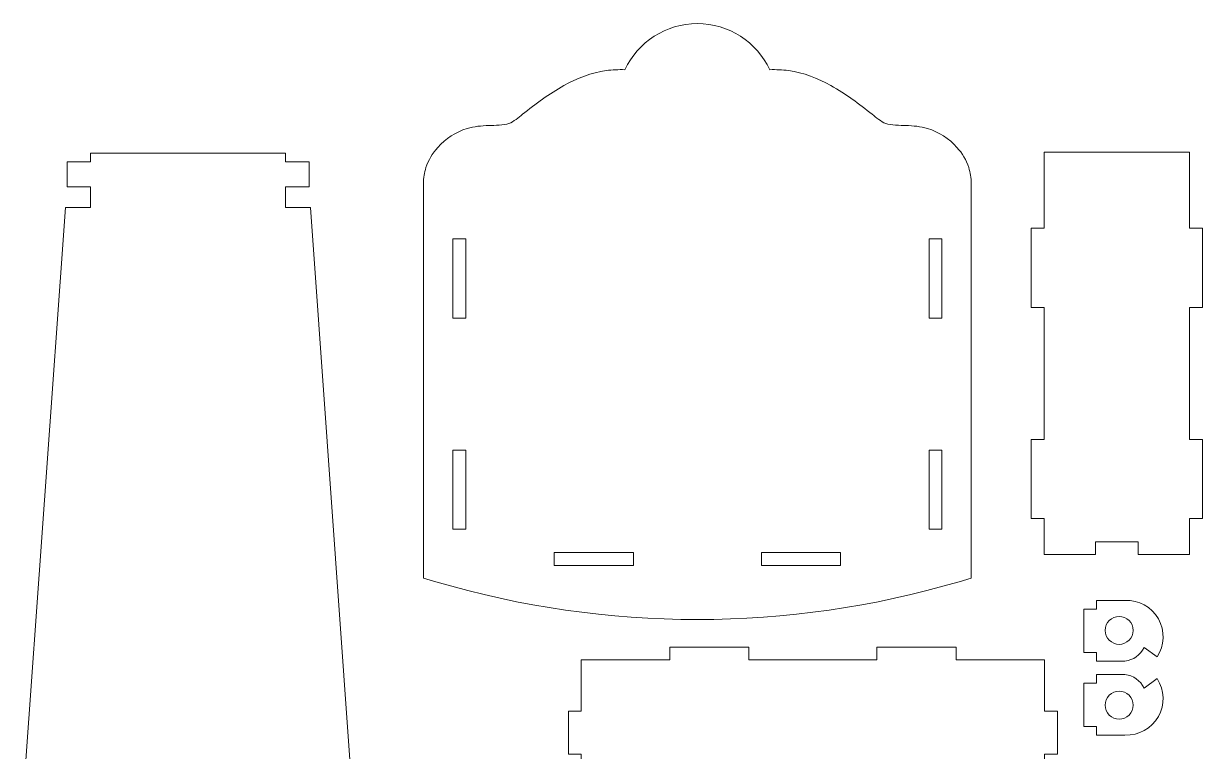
# Model space of a CAD drawing. Header units: inches. Extents: x -604 to 396, y -92 to 517.
# Drawn here: x -603.1 to -327.6, y 207.5 to 377.8 of the extents above; entities that cross this region are included whole.
import ezdxf

# ---------------------------------------------------------------- set-up
doc = ezdxf.new("R2010")
doc.units = ezdxf.units.IN
doc.header["$MEASUREMENT"] = 0
doc.layers.add('Layer 1', color=7, linetype='Continuous')

msp = doc.modelspace()

# ---------------------------------------------------------------- linework, layer by layer
at = {"layer": 'Layer 1', "color": 250, "lineweight": 9}
for points, knots in [([(-428.69, 366.97), (-427.23, 367.01), (-425.78, 366.98), (-424.31, 366.78), (-424.31, 366.78), (-420.8, 366.31), (-417.48, 364.95), (-414.4, 363.24), (-414.4, 363.24), (-410.95, 361.33), (-407.82, 358.99), (-404.74, 356.54), (-404.74, 356.54), (-403.85, 355.83), (-402.64, 354.8), (-401.58, 354.39), (-401.58, 354.39), (-400.31, 353.92), (-398.22, 353.97), (-396.87, 353.92), (-396.87, 353.92), (-395.14, 353.86), (-393.44, 353.71), (-391.78, 353.21), (-391.78, 353.21), (-389.14, 352.42), (-386.76, 350.83), (-384.92, 348.79), (-384.92, 348.79), (-383.7, 347.43), (-382.71, 345.86), (-382.18, 344.11), (-382.18, 344.11), (-381.81, 342.9), (-381.58, 341.65), (-381.58, 340.39), (-381.58, 340.39), (-381.58, 340.39), (-381.58, 248.06), (-381.58, 248.06), (-381.58, 248.06), (-381.58, 248.06), (-384.45, 247.22), (-384.45, 247.22), (-384.45, 247.22), (-424.36, 235.43), (-466.85, 235.43), (-506.76, 247.22), (-506.76, 247.22), (-506.76, 247.22), (-509.63, 248.06), (-509.63, 248.06), (-509.63, 248.06), (-509.63, 248.06), (-509.63, 340.39), (-509.63, 340.39), (-509.63, 340.39), (-509.63, 341.65), (-509.4, 342.9), (-509.03, 344.11), (-509.03, 344.11), (-508.49, 345.86), (-507.51, 347.43), (-506.29, 348.79), (-506.29, 348.79), (-504.45, 350.83), (-502.07, 352.42), (-499.43, 353.21), (-499.43, 353.21), (-497.76, 353.71), (-496.07, 353.86), (-494.34, 353.92), (-494.34, 353.92), (-492.98, 353.97), (-490.89, 353.92), (-489.63, 354.39), (-489.63, 354.39), (-488.57, 354.8), (-487.35, 355.83), (-486.47, 356.54), (-486.47, 356.54), (-483.38, 358.99), (-480.26, 361.33), (-476.8, 363.24), (-476.8, 363.24), (-473.72, 364.95), (-470.4, 366.31), (-466.89, 366.78), (-466.89, 366.78), (-465.43, 366.98), (-463.98, 367.01), (-462.52, 366.97), (-462.52, 366.97), (-459.51, 373.46), (-452.96, 377.76), (-445.6, 377.76), (-445.6, 377.76), (-438.25, 377.76), (-431.7, 373.46), (-428.69, 366.97)], [0, 0, 0, 0, 0.038462, 0.038462, 0.038462, 0.038462, 0.076923, 0.076923, 0.076923, 0.076923, 0.115385, 0.115385, 0.115385, 0.115385, 0.153846, 0.153846, 0.153846, 0.153846, 0.192308, 0.192308, 0.192308, 0.192308, 0.230769, 0.230769, 0.230769, 0.230769, 0.269231, 0.269231, 0.269231, 0.269231, 0.307692, 0.307692, 0.307692, 0.307692, 0.346154, 0.346154, 0.346154, 0.346154, 0.384615, 0.384615, 0.384615, 0.384615, 0.423077, 0.423077, 0.423077, 0.423077, 0.461538, 0.461538, 0.461538, 0.461538, 0.5, 0.5, 0.5, 0.5, 0.538462, 0.538462, 0.538462, 0.538462, 0.576923, 0.576923, 0.576923, 0.576923, 0.615385, 0.615385, 0.615385, 0.615385, 0.653846, 0.653846, 0.653846, 0.653846, 0.692308, 0.692308, 0.692308, 0.692308, 0.730769, 0.730769, 0.730769, 0.730769, 0.769231, 0.769231, 0.769231, 0.769231, 0.807692, 0.807692, 0.807692, 0.807692, 0.846154, 0.846154, 0.846154, 0.846154, 0.884615, 0.884615, 0.884615, 0.884615, 0.923077, 0.923077, 0.923077, 0.923077, 1, 1, 1, 1]), ([(-502.74, 327.39), (-502.74, 327.39), (-499.74, 327.39), (-499.74, 327.39), (-499.74, 327.39), (-499.74, 327.39), (-499.74, 308.86), (-499.74, 308.86), (-499.74, 308.86), (-499.74, 308.86), (-502.74, 308.86), (-502.74, 308.86), (-502.74, 308.86), (-502.74, 308.86), (-502.74, 327.39), (-502.74, 327.39)], [0, 0, 0, 0, 0.2, 0.2, 0.2, 0.2, 0.4, 0.4, 0.4, 0.4, 0.6, 0.6, 0.6, 0.6, 1, 1, 1, 1]), ([(-388.46, 327.39), (-388.46, 327.39), (-391.46, 327.39), (-391.46, 327.39), (-391.46, 327.39), (-391.46, 327.39), (-391.46, 308.86), (-391.46, 308.86), (-391.46, 308.86), (-391.46, 308.86), (-388.46, 308.86), (-388.46, 308.86), (-388.46, 308.86), (-388.46, 308.86), (-388.46, 327.39), (-388.46, 327.39)], [0, 0, 0, 0, 0.2, 0.2, 0.2, 0.2, 0.4, 0.4, 0.4, 0.4, 0.6, 0.6, 0.6, 0.6, 1, 1, 1, 1]), ([(-502.74, 278.01), (-502.74, 278.01), (-499.74, 278.01), (-499.74, 278.01), (-499.74, 278.01), (-499.74, 278.01), (-499.74, 259.48), (-499.74, 259.48), (-499.74, 259.48), (-499.74, 259.48), (-502.74, 259.48), (-502.74, 259.48), (-502.74, 259.48), (-502.74, 259.48), (-502.74, 278.01), (-502.74, 278.01)], [0, 0, 0, 0, 0.2, 0.2, 0.2, 0.2, 0.4, 0.4, 0.4, 0.4, 0.6, 0.6, 0.6, 0.6, 1, 1, 1, 1]), ([(-388.46, 278.01), (-388.46, 278.01), (-391.46, 278.01), (-391.46, 278.01), (-391.46, 278.01), (-391.46, 278.01), (-391.46, 259.48), (-391.46, 259.48), (-391.46, 259.48), (-391.46, 259.48), (-388.46, 259.48), (-388.46, 259.48), (-388.46, 259.48), (-388.46, 259.48), (-388.46, 278.01), (-388.46, 278.01)], [0, 0, 0, 0, 0.2, 0.2, 0.2, 0.2, 0.4, 0.4, 0.4, 0.4, 0.6, 0.6, 0.6, 0.6, 1, 1, 1, 1]), ([(-479.08, 254.05), (-479.08, 254.05), (-479.08, 251.05), (-479.08, 251.05), (-479.08, 251.05), (-479.08, 251.05), (-460.55, 251.05), (-460.55, 251.05), (-460.55, 251.05), (-460.55, 251.05), (-460.55, 254.05), (-460.55, 254.05), (-460.55, 254.05), (-460.55, 254.05), (-479.08, 254.05), (-479.08, 254.05)], [0, 0, 0, 0, 0.2, 0.2, 0.2, 0.2, 0.4, 0.4, 0.4, 0.4, 0.6, 0.6, 0.6, 0.6, 1, 1, 1, 1]), ([(-412.12, 254.05), (-412.12, 254.05), (-412.12, 251.05), (-412.12, 251.05), (-412.12, 251.05), (-412.12, 251.05), (-430.65, 251.05), (-430.65, 251.05), (-430.65, 251.05), (-430.65, 251.05), (-430.65, 254.05), (-430.65, 254.05), (-430.65, 254.05), (-430.65, 254.05), (-412.12, 254.05), (-412.12, 254.05)], [0, 0, 0, 0, 0.2, 0.2, 0.2, 0.2, 0.4, 0.4, 0.4, 0.4, 0.6, 0.6, 0.6, 0.6, 1, 1, 1, 1])]:
    msp.add_open_spline(points, degree=3, knots=knots, dxfattribs=at)
at = {"layer": 'Layer 1', "lineweight": 9}
for points, knots in [([(-526.25, 197.96), (-547.56, 177.01), (-581.71, 176.96), (-603.09, 197.84), (-603.09, 197.84), (-603.09, 197.84), (-593.26, 334.72), (-593.26, 334.72), (-593.26, 334.72), (-593.26, 334.72), (-587.45, 334.72), (-587.45, 334.72), (-587.45, 334.72), (-587.45, 334.72), (-587.45, 339.59), (-587.45, 339.59), (-587.45, 339.59), (-587.45, 339.59), (-592.92, 339.59), (-592.92, 339.59), (-592.92, 339.59), (-592.92, 339.59), (-592.92, 345.4), (-592.92, 345.4), (-592.92, 345.4), (-592.92, 345.4), (-587.45, 345.4), (-587.45, 345.4), (-587.45, 345.4), (-587.45, 345.4), (-587.45, 347.43), (-587.45, 347.43), (-587.45, 347.43), (-587.45, 347.43), (-541.84, 347.43), (-541.84, 347.43), (-541.84, 347.43), (-541.84, 347.43), (-541.84, 345.4), (-541.84, 345.4), (-541.84, 345.4), (-541.84, 345.4), (-536.37, 345.4), (-536.37, 345.4), (-536.37, 345.4), (-536.37, 345.4), (-536.37, 339.59), (-536.37, 339.59), (-536.37, 339.59), (-536.37, 339.59), (-541.84, 339.59), (-541.84, 339.59), (-541.84, 339.59), (-541.84, 339.59), (-541.84, 334.72), (-541.84, 334.72), (-541.84, 334.72), (-541.84, 334.72), (-536.03, 334.72), (-536.03, 334.72), (-536.03, 334.72), (-536.03, 334.72), (-526.25, 197.96), (-526.25, 197.96)], [0, 0, 0, 0, 0.058824, 0.058824, 0.058824, 0.058824, 0.117647, 0.117647, 0.117647, 0.117647, 0.176471, 0.176471, 0.176471, 0.176471, 0.235294, 0.235294, 0.235294, 0.235294, 0.294118, 0.294118, 0.294118, 0.294118, 0.352941, 0.352941, 0.352941, 0.352941, 0.411765, 0.411765, 0.411765, 0.411765, 0.470588, 0.470588, 0.470588, 0.470588, 0.529412, 0.529412, 0.529412, 0.529412, 0.588235, 0.588235, 0.588235, 0.588235, 0.647059, 0.647059, 0.647059, 0.647059, 0.705882, 0.705882, 0.705882, 0.705882, 0.764706, 0.764706, 0.764706, 0.764706, 0.823529, 0.823529, 0.823529, 0.823529, 0.882353, 0.882353, 0.882353, 0.882353, 1, 1, 1, 1]), ([(-352.56, 253.56), (-352.56, 253.56), (-352.56, 256.56), (-352.56, 256.56), (-352.56, 256.56), (-352.56, 256.56), (-342.56, 256.56), (-342.56, 256.56), (-342.56, 256.56), (-342.56, 256.56), (-342.56, 253.56), (-342.56, 253.56), (-342.56, 253.56), (-342.56, 253.56), (-330.56, 253.56), (-330.56, 253.56), (-330.56, 253.56), (-330.56, 253.56), (-330.56, 261.99), (-330.56, 261.99), (-330.56, 261.99), (-330.56, 261.99), (-327.56, 261.99), (-327.56, 261.99), (-327.56, 261.99), (-327.56, 261.99), (-327.56, 280.52), (-327.56, 280.52), (-327.56, 280.52), (-327.56, 280.52), (-330.56, 280.52), (-330.56, 280.52), (-330.56, 280.52), (-330.56, 280.52), (-330.56, 311.37), (-330.56, 311.37), (-330.56, 311.37), (-330.56, 311.37), (-327.56, 311.37), (-327.56, 311.37), (-327.56, 311.37), (-327.56, 311.37), (-327.56, 329.9), (-327.56, 329.9), (-327.56, 329.9), (-327.56, 329.9), (-330.56, 329.9), (-330.56, 329.9), (-330.56, 329.9), (-330.56, 329.9), (-330.56, 347.7), (-330.56, 347.7), (-330.56, 347.7), (-330.56, 347.7), (-364.56, 347.7), (-364.56, 347.7), (-364.56, 347.7), (-364.56, 347.7), (-364.56, 329.9), (-364.56, 329.9), (-364.56, 329.9), (-364.56, 329.9), (-367.56, 329.9), (-367.56, 329.9), (-367.56, 329.9), (-367.56, 329.9), (-367.56, 311.37), (-367.56, 311.37), (-367.56, 311.37), (-367.56, 311.37), (-364.56, 311.37), (-364.56, 311.37), (-364.56, 311.37), (-364.56, 311.37), (-364.56, 280.52), (-364.56, 280.52), (-364.56, 280.52), (-364.56, 280.52), (-367.56, 280.52), (-367.56, 280.52), (-367.56, 280.52), (-367.56, 280.52), (-367.56, 261.99), (-367.56, 261.99), (-367.56, 261.99), (-367.56, 261.99), (-364.56, 261.99), (-364.56, 261.99), (-364.56, 261.99), (-364.56, 261.99), (-364.56, 253.56), (-364.56, 253.56), (-364.56, 253.56), (-364.56, 253.56), (-352.56, 253.56), (-352.56, 253.56)], [0, 0, 0, 0, 0.04, 0.04, 0.04, 0.04, 0.08, 0.08, 0.08, 0.08, 0.12, 0.12, 0.12, 0.12, 0.16, 0.16, 0.16, 0.16, 0.2, 0.2, 0.2, 0.2, 0.24, 0.24, 0.24, 0.24, 0.28, 0.28, 0.28, 0.28, 0.32, 0.32, 0.32, 0.32, 0.36, 0.36, 0.36, 0.36, 0.4, 0.4, 0.4, 0.4, 0.44, 0.44, 0.44, 0.44, 0.48, 0.48, 0.48, 0.48, 0.52, 0.52, 0.52, 0.52, 0.56, 0.56, 0.56, 0.56, 0.6, 0.6, 0.6, 0.6, 0.64, 0.64, 0.64, 0.64, 0.68, 0.68, 0.68, 0.68, 0.72, 0.72, 0.72, 0.72, 0.76, 0.76, 0.76, 0.76, 0.8, 0.8, 0.8, 0.8, 0.84, 0.84, 0.84, 0.84, 0.88, 0.88, 0.88, 0.88, 0.92, 0.92, 0.92, 0.92, 1, 1, 1, 1]), ([(-345.66, 242.83), (-345.66, 242.83), (-352.31, 242.83), (-352.31, 242.83), (-352.31, 242.83), (-352.31, 242.83), (-352.31, 240.83), (-352.31, 240.83), (-352.31, 240.83), (-352.31, 240.83), (-355.31, 240.83), (-355.31, 240.83), (-355.31, 240.83), (-355.31, 240.83), (-355.31, 230.66), (-355.31, 230.66), (-355.31, 230.66), (-355.31, 230.66), (-352.31, 230.66), (-352.31, 230.66), (-352.31, 230.66), (-352.31, 230.66), (-352.31, 228.66), (-352.31, 228.66), (-352.31, 228.66), (-352.31, 228.66), (-345.66, 228.66), (-345.66, 228.66), (-345.66, 228.66), (-343.73, 228.89), (-342.05, 230.09), (-341.2, 231.85), (-341.2, 231.85), (-341.2, 231.85), (-338.14, 229.63), (-338.14, 229.63), (-338.14, 229.63), (-336.38, 232.31), (-336.26, 235.75), (-337.85, 238.54), (-337.85, 238.54), (-339.44, 241.32), (-342.45, 242.98), (-345.66, 242.83)], [0, 0, 0, 0, 0.083333, 0.083333, 0.083333, 0.083333, 0.166667, 0.166667, 0.166667, 0.166667, 0.25, 0.25, 0.25, 0.25, 0.333333, 0.333333, 0.333333, 0.333333, 0.416667, 0.416667, 0.416667, 0.416667, 0.5, 0.5, 0.5, 0.5, 0.583333, 0.583333, 0.583333, 0.583333, 0.666667, 0.666667, 0.666667, 0.666667, 0.75, 0.75, 0.75, 0.75, 0.833333, 0.833333, 0.833333, 0.833333, 1, 1, 1, 1]), ([(-343.74, 235.84), (-343.74, 237.65), (-345.21, 239.11), (-347.01, 239.11), (-347.01, 239.11), (-348.82, 239.11), (-350.28, 237.65), (-350.28, 235.84), (-350.28, 235.84), (-350.28, 234.04), (-348.82, 232.57), (-347.01, 232.57), (-347.01, 232.57), (-345.21, 232.57), (-343.74, 234.04), (-343.74, 235.84)], [0, 0, 0, 0, 0.2, 0.2, 0.2, 0.2, 0.4, 0.4, 0.4, 0.4, 0.6, 0.6, 0.6, 0.6, 1, 1, 1, 1]), ([(-385.11, 194.92), (-385.11, 194.92), (-385.11, 191.92), (-385.11, 191.92), (-385.11, 191.92), (-385.11, 191.92), (-403.64, 191.92), (-403.64, 191.92), (-403.64, 191.92), (-403.64, 191.92), (-403.64, 194.92), (-403.64, 194.92), (-403.64, 194.92), (-403.64, 194.92), (-433.54, 194.92), (-433.54, 194.92), (-433.54, 194.92), (-433.54, 194.92), (-433.54, 191.92), (-433.54, 191.92), (-433.54, 191.92), (-433.54, 191.92), (-452.07, 191.92), (-452.07, 191.92), (-452.07, 191.92), (-452.07, 191.92), (-452.07, 194.92), (-452.07, 194.92), (-452.07, 194.92), (-452.07, 194.92), (-472.73, 194.92), (-472.73, 194.92), (-472.73, 194.92), (-472.73, 194.92), (-472.73, 206.92), (-472.73, 206.92), (-472.73, 206.92), (-472.73, 206.92), (-475.73, 206.92), (-475.73, 206.92), (-475.73, 206.92), (-475.73, 206.92), (-475.73, 216.92), (-475.73, 216.92), (-475.73, 216.92), (-475.73, 216.92), (-472.73, 216.92), (-472.73, 216.92), (-472.73, 216.92), (-472.73, 216.92), (-472.73, 228.92), (-472.73, 228.92), (-472.73, 228.92), (-472.73, 228.92), (-452.07, 228.92), (-452.07, 228.92), (-452.07, 228.92), (-452.07, 228.92), (-452.07, 231.92), (-452.07, 231.92), (-452.07, 231.92), (-452.07, 231.92), (-433.54, 231.92), (-433.54, 231.92), (-433.54, 231.92), (-433.54, 231.92), (-433.54, 228.92), (-433.54, 228.92), (-433.54, 228.92), (-433.54, 228.92), (-403.64, 228.92), (-403.64, 228.92), (-403.64, 228.92), (-403.64, 228.92), (-403.64, 231.92), (-403.64, 231.92), (-403.64, 231.92), (-403.64, 231.92), (-385.11, 231.92), (-385.11, 231.92), (-385.11, 231.92), (-385.11, 231.92), (-385.11, 228.92), (-385.11, 228.92), (-385.11, 228.92), (-385.11, 228.92), (-364.45, 228.92), (-364.45, 228.92), (-364.45, 228.92), (-364.45, 228.92), (-364.45, 216.92), (-364.45, 216.92), (-364.45, 216.92), (-364.45, 216.92), (-361.45, 216.92), (-361.45, 216.92), (-361.45, 216.92), (-361.45, 216.92), (-361.45, 206.92), (-361.45, 206.92), (-361.45, 206.92), (-361.45, 206.92), (-364.45, 206.92), (-364.45, 206.92), (-364.45, 206.92), (-364.45, 206.92), (-364.45, 194.92), (-364.45, 194.92), (-364.45, 194.92), (-364.45, 194.92), (-385.11, 194.92), (-385.11, 194.92)], [0, 0, 0, 0, 0.034483, 0.034483, 0.034483, 0.034483, 0.068966, 0.068966, 0.068966, 0.068966, 0.103448, 0.103448, 0.103448, 0.103448, 0.137931, 0.137931, 0.137931, 0.137931, 0.172414, 0.172414, 0.172414, 0.172414, 0.206897, 0.206897, 0.206897, 0.206897, 0.241379, 0.241379, 0.241379, 0.241379, 0.275862, 0.275862, 0.275862, 0.275862, 0.310345, 0.310345, 0.310345, 0.310345, 0.344828, 0.344828, 0.344828, 0.344828, 0.37931, 0.37931, 0.37931, 0.37931, 0.413793, 0.413793, 0.413793, 0.413793, 0.448276, 0.448276, 0.448276, 0.448276, 0.482759, 0.482759, 0.482759, 0.482759, 0.517241, 0.517241, 0.517241, 0.517241, 0.551724, 0.551724, 0.551724, 0.551724, 0.586207, 0.586207, 0.586207, 0.586207, 0.62069, 0.62069, 0.62069, 0.62069, 0.655172, 0.655172, 0.655172, 0.655172, 0.689655, 0.689655, 0.689655, 0.689655, 0.724138, 0.724138, 0.724138, 0.724138, 0.758621, 0.758621, 0.758621, 0.758621, 0.793103, 0.793103, 0.793103, 0.793103, 0.827586, 0.827586, 0.827586, 0.827586, 0.862069, 0.862069, 0.862069, 0.862069, 0.896552, 0.896552, 0.896552, 0.896552, 0.931034, 0.931034, 0.931034, 0.931034, 1, 1, 1, 1]), ([(-345.66, 225.54), (-343.73, 225.31), (-342.05, 224.11), (-341.2, 222.36), (-341.2, 222.36), (-341.2, 222.36), (-338.14, 224.57), (-338.14, 224.57), (-338.14, 224.57), (-336.38, 221.89), (-336.26, 218.45), (-337.85, 215.67), (-337.85, 215.67), (-339.44, 212.88), (-342.45, 211.22), (-345.66, 211.37), (-345.66, 211.37), (-345.66, 211.37), (-352.31, 211.37), (-352.31, 211.37), (-352.31, 211.37), (-352.31, 211.37), (-352.31, 213.37), (-352.31, 213.37), (-352.31, 213.37), (-352.31, 213.37), (-355.31, 213.37), (-355.31, 213.37), (-355.31, 213.37), (-355.31, 213.37), (-355.31, 223.54), (-355.31, 223.54), (-355.31, 223.54), (-355.31, 223.54), (-352.31, 223.54), (-352.31, 223.54), (-352.31, 223.54), (-352.31, 223.54), (-352.31, 225.54), (-352.31, 225.54), (-352.31, 225.54), (-352.31, 225.54), (-345.66, 225.54), (-345.66, 225.54)], [0, 0, 0, 0, 0.083333, 0.083333, 0.083333, 0.083333, 0.166667, 0.166667, 0.166667, 0.166667, 0.25, 0.25, 0.25, 0.25, 0.333333, 0.333333, 0.333333, 0.333333, 0.416667, 0.416667, 0.416667, 0.416667, 0.5, 0.5, 0.5, 0.5, 0.583333, 0.583333, 0.583333, 0.583333, 0.666667, 0.666667, 0.666667, 0.666667, 0.75, 0.75, 0.75, 0.75, 0.833333, 0.833333, 0.833333, 0.833333, 1, 1, 1, 1]), ([(-343.74, 218.36), (-343.74, 220.16), (-345.21, 221.63), (-347.01, 221.63), (-347.01, 221.63), (-348.82, 221.63), (-350.28, 220.16), (-350.28, 218.36), (-350.28, 218.36), (-350.28, 216.55), (-348.82, 215.09), (-347.01, 215.09), (-347.01, 215.09), (-345.21, 215.09), (-343.74, 216.55), (-343.74, 218.36)], [0, 0, 0, 0, 0.2, 0.2, 0.2, 0.2, 0.4, 0.4, 0.4, 0.4, 0.6, 0.6, 0.6, 0.6, 1, 1, 1, 1])]:
    msp.add_open_spline(points, degree=3, knots=knots, dxfattribs=at)

doc.saveas('drawing.dxf')
